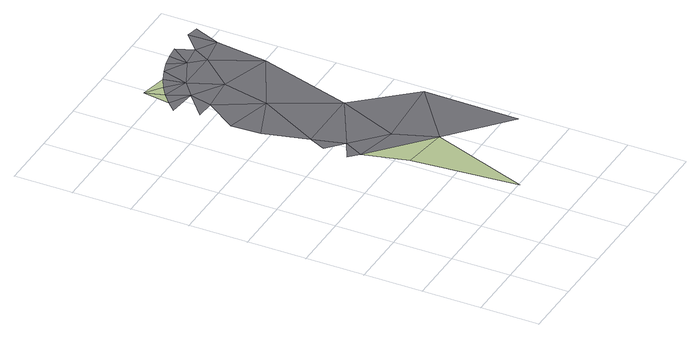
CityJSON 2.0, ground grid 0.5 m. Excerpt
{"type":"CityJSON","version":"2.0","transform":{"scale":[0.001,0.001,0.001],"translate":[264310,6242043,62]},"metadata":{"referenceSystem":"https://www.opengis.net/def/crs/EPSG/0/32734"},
"CityObjects":{
"road1":{"type":"Road","attributes":{"highway":"motorway_link","surface":"asphalt","lanes":1,"width":2.2,"oneway":"yes"},"geometry":[{"type":"MultiSurface","lod":"1","boundaries":[[[0,1,2]],[[3,0,4]],[[2,5,0]],[[2,6,5]],[[7,4,8]],[[7,8,9]],[[4,0,10]],[[0,5,10]],[[8,11,9]],[[12,13,11]],[[12,14,15]],[[4,10,8]],[[14,12,16]],[[5,6,17]],[[8,18,11]],[[18,12,11]],[[12,19,16]],[[16,19,20]],[[10,5,17]],[[21,17,6]],[[12,18,19]],[[22,20,19]],[[23,22,19]],[[10,24,8]],[[18,8,24]],[[19,18,25]],[[19,26,23]],[[19,25,26]],[[23,26,27]],[[25,18,24]],[[28,27,26]],[[29,28,26]],[[26,25,30]],[[30,29,26]],[[24,31,25]],[[25,31,30]],[[32,30,31]],[[32,31,33]]]}]},
"terrain1":{"type":"TINRelief","geometry":[{"type":"CompositeSurface","lod":"1","boundaries":[[[6,34,35]],[[2,34,6]],[[14,16,36]],[[36,16,20]],[[36,20,22]]]}]}
},
"vertices":[
[1049,1935,200],[887,1845,200],[964,1770,200],[910,2059,200],[982,2203,200],[1325,1687,200],[1454,1340,200],[881,2582,200],[1266,2727,200],[869,2833,200],[1537,2200,200],[1054,3100,200],[1101,3291,200],[893,3110,200],[937,3400,200],[862,3322,200],[1019,3470,200],[1958,1726,200],[1354,3129,200],[1240,3407,200],[1108,3531,200],[1945,910,200],[1202,3584,200],[1301,3627,200],[1783,2993,200],[1595,3401,200],[1489,3523,200],[1404,3660,200],[1509,3683,200],[1616,3695,200],[1673,3543,200],[1842,3438,200],[1832,3688,200],[1938,3669,200],
[1065,1391,200],[1145,493,200],[973,3632,200]
]}
